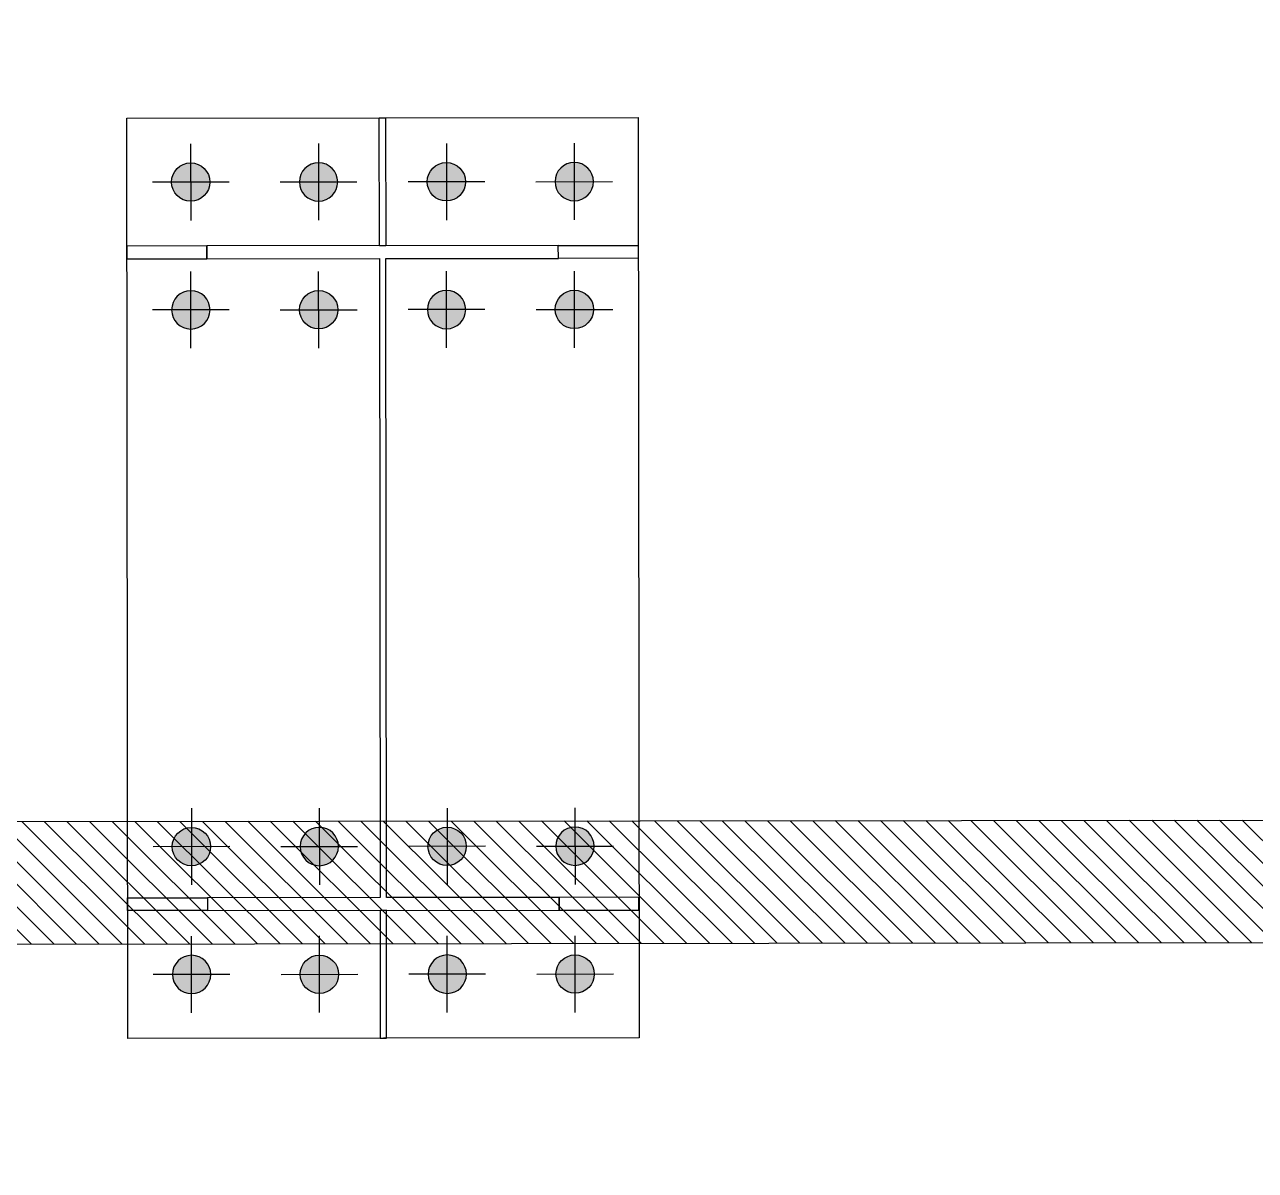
# Model space of a CAD drawing. Header units: feet. Extents: x -99009 to 3252343, y -11094690 to 9035152.
# Drawn here: x 2432640 to 2433603, y -1888258 to -1887362 of the extents above; entities that cross this region are included whole.
import ezdxf

# ---------------------------------------------------------------- set-up
doc = ezdxf.new("R2010")
doc.units = ezdxf.units.FT
doc.linetypes.add('CENTER', pattern=[2, 1.25, -0.25, 0.25, -0.25])
doc.layers.add('1', color=1, linetype='Continuous')
doc.layers.add('Layer1', color=7, linetype='CENTER')
doc.layers.add('57 Hatchings', color=7, linetype='Continuous', lineweight=0)
pattern_1 = [(315.065052, (2452272.434, -1888010.989), (8.8287938, 8.8488644), [])]

# ---------------------------------------------------------------- blocks, each defined once
blk = doc.blocks.new('24')
h = blk.add_hatch(color=7)
h.dxf.hatch_style = 1
edge = h.paths.add_edge_path()
edge.add_ellipse((0, 0), major_axis=(15, 0), ratio=1, start_angle=0, end_angle=360)
at = {"color": 1}
for p, q in [((0, 30), (0, -30)), ((-30, 0), (30, 0))]:
    blk.add_line(p, q, dxfattribs=at)
at = {"color": 7}
blk.add_circle((0, 0), 15, dxfattribs=at)
blk = doc.blocks.new('zw$CD60')
at = {"color": 1}
for p, rotation in [((-50, 50), 270), ((50, -50), 90.00000000000001)]:
    blk.add_blockref('24', p, dxfattribs=dict(at, rotation=rotation))
at = {"color": 1, "xscale": -1}
for p, rotation in [((50, 50), 89.99999999999982), ((-50, -50), 270)]:
    blk.add_blockref('24', p, dxfattribs=dict(at, rotation=rotation))
blk = doc.blocks.new('FC1624E')
at = {"color": 1}
blk.add_lwpolyline([(1043586.28, 507083.91), (1043586.28, 507803.91), (1043986.28, 507803.91), (1043986.28, 507083.91)], close=True, dxfattribs=at)
at = {"color": 4}
for points in [[(1043783.78, 507703.91), (1043788.78, 507703.91), (1043788.78, 507803.91), (1043783.78, 507803.91)], [(1043648.78, 507703.91), (1043586.28, 507703.91), (1043586.28, 507693.91), (1043648.78, 507693.91)], [(1043923.78, 507703.91), (1043986.28, 507703.91), (1043986.28, 507693.91), (1043923.78, 507693.91)], [(1043648.78, 507183.91), (1043586.28, 507183.91), (1043586.28, 507193.91), (1043648.78, 507193.91)], [(1043923.78, 507183.91), (1043986.28, 507183.91), (1043986.28, 507193.91), (1043923.78, 507193.91)], [(1043783.78, 507183.91), (1043788.78, 507183.91), (1043788.78, 507083.91), (1043783.78, 507083.91)]]:
    blk.add_lwpolyline(points, close=True, dxfattribs=at)
at = {"color": 3}
blk.add_lwpolyline([(1043648.78, 507183.91), (1043923.78, 507183.91), (1043923.78, 507193.91), (1043788.78, 507193.91), (1043788.78, 507693.91), (1043923.78, 507693.91), (1043923.78, 507703.91), (1043648.78, 507703.91), (1043648.78, 507693.91), (1043783.78, 507693.91), (1043783.78, 507193.91), (1043648.78, 507193.91)], close=True, dxfattribs=at)
at = {"color": 1, "xscale": -1, "rotation": 180}
for p in [(1043686.28, 507703.91), (1043886.28, 507703.91)]:
    blk.add_blockref('zw$CD60', p, dxfattribs=at)
at = {"color": 1}
for p in [(1043686.28, 507183.91), (1043886.28, 507183.91)]:
    blk.add_blockref('zw$CD60', p, dxfattribs=at)

msp = doc.modelspace()

# ---------------------------------------------------------------- hatches: boundary and pattern name
at = {"layer": '57 Hatchings', "linetype": 'Continuous'}
h = msp.add_hatch(dxfattribs=at)
h.set_pattern_fill('ANSI31', scale=100, angle=270.06505171)
h.set_pattern_definition(pattern_1)
h.paths.add_polyline_path([(2456143.3462, -1888054.91112), (2456143.23735, -1887959.03699), (2406746.36203, -1888014.61426), (2406746.47089, -1888110.4884)])
h = msp.add_hatch(dxfattribs=at)
h.set_pattern_fill('ANSI31', scale=100, angle=270.06505171)
h.set_pattern_definition(pattern_1)
h.paths.add_polyline_path([(2456143.3462, -1888054.91112), (2456143.23735, -1887959.03699), (2406746.36203, -1888014.61426), (2406746.47089, -1888110.4884)])

# ---------------------------------------------------------------- linework, layer by layer
at = {"layer": '1'}
msp.add_arc((2520410.24778, -1978395.99612), 100000, 84.1346387202, 194.3871675539, dxfattribs=at)
at = {"layer": 'Layer1', "color": 7, "linetype": 'Continuous'}
for p, q in [((2456143.23735, -1887959.03699), (2406742.46001, -1888015.125)), ((2456143.23735, -1887959.03699), (2406742.46001, -1888015.125)), ((2456143.3462, -1888054.91112), (2406744.52016, -1888110.99693)), ((2456143.3462, -1888054.91112), (2406744.52016, -1888110.99693))]:
    msp.add_line(p, q, dxfattribs=at)

# ---------------------------------------------------------------- block references
at = {"rotation": 180.0650517140735}
msp.add_blockref('FC1624E', (3476129.76239, -1379166.27399), dxfattribs=at)

doc.saveas('drawing.dxf')
